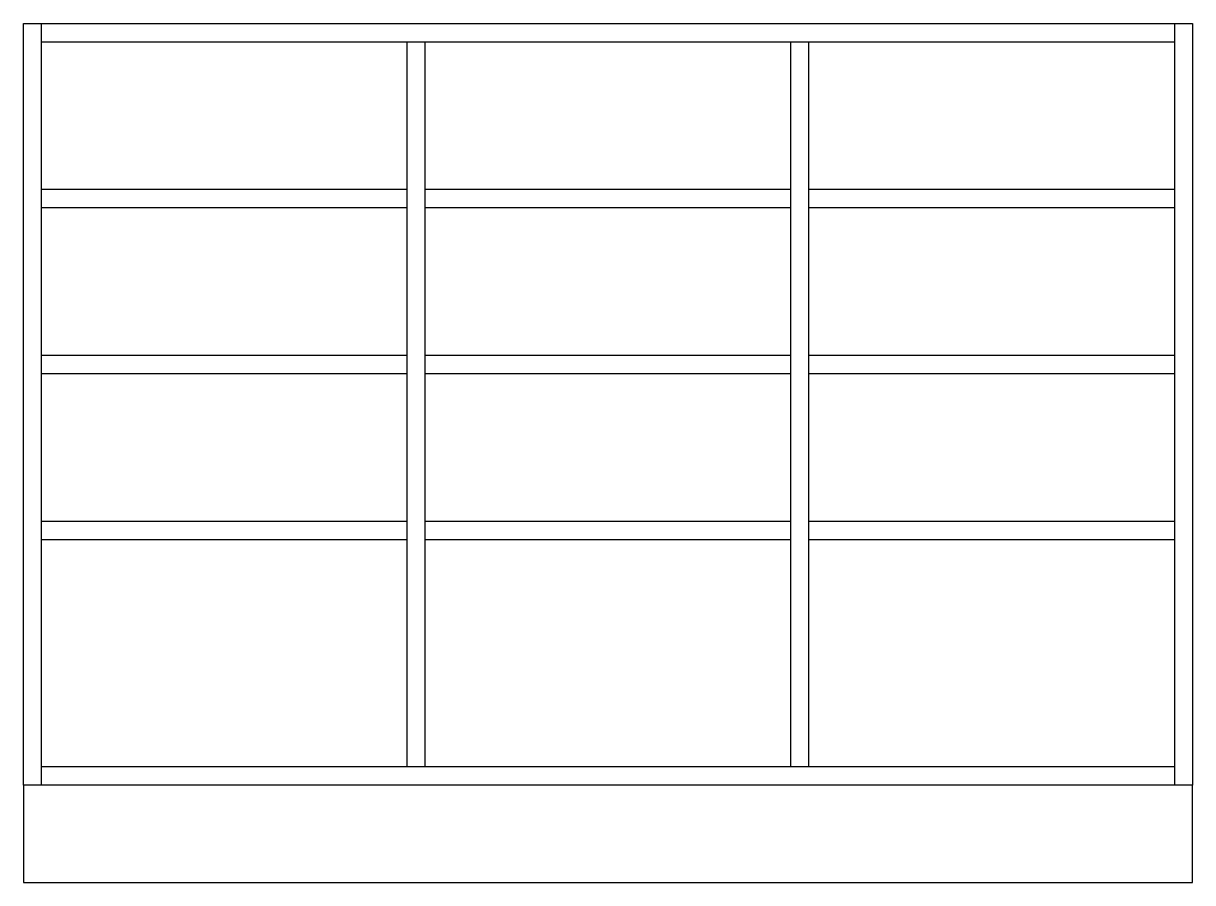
# Model space of a CAD drawing. Extents: x 0 to 48, y 0 to 35.2.
import ezdxf

# ---------------------------------------------------------------- set-up
doc = ezdxf.new("R2010")
doc.units = 0
doc.header["$LTSCALE"] = 3
doc.layers.get('0').update_dxf_attribs({"linetype": 'CONTINUOUS'})

msp = doc.modelspace()

# ---------------------------------------------------------------- linework, layer by layer
at = {"color": 0}
for p, q in [((0, 4), (0, 35.25)), ((0, 35.25), (48, 35.25)), ((0.75, 4), (0.75, 35.25)), ((47.25, 35.25), (47.25, 4)), ((48, 35.25), (48, 4)), ((0.75, 34.5), (47.25, 34.5)), ((15.75, 4.75), (15.75, 34.5)), ((16.5, 4.75), (16.5, 34.5)), ((31.5, 4.75), (31.5, 34.5)), ((32.25, 4.75), (32.25, 34.5)), ((15.75, 28.4375), (0.75, 28.4375)), ((31.5, 28.4375), (16.5, 28.4375)), ((47.25, 28.4375), (32.25, 28.4375)), ((15.75, 27.6875), (0.75, 27.6875)), ((31.5, 27.6875), (16.5, 27.6875)), ((47.25, 27.6875), (32.25, 27.6875)), ((15.75, 21.625), (0.75, 21.625)), ((31.5, 21.625), (16.5, 21.625)), ((47.25, 21.625), (32.25, 21.625)), ((15.75, 20.875), (0.75, 20.875)), ((31.5, 20.875), (16.5, 20.875)), ((47.25, 20.875), (32.25, 20.875)), ((15.75, 14.8125), (0.75, 14.8125)), ((31.5, 14.8125), (16.5, 14.8125)), ((47.25, 14.8125), (32.25, 14.8125)), ((15.75, 14.0625), (0.75, 14.0625)), ((31.5, 14.0625), (16.5, 14.0625)), ((47.25, 14.0625), (32.25, 14.0625)), ((47.25, 4.75), (0.75, 4.75)), ((48, 4), (0, 4)), ((0, 4), (0, 0)), ((48, 0), (48, 4)), ((0, 0), (48, 0))]:
    msp.add_line(p, q, dxfattribs=at)

doc.saveas('drawing.dxf')
